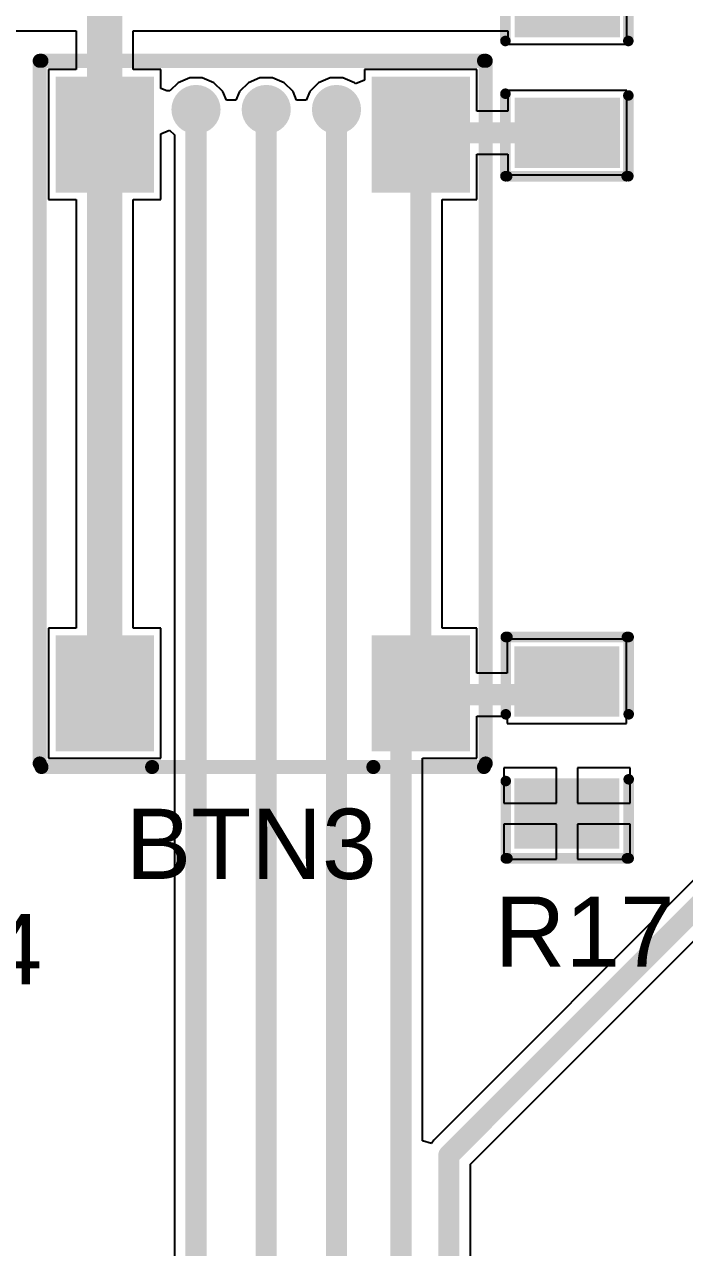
# Model space of a CAD drawing. Header units: millimetres. Extents: x 100 to 300, y 101 to 245.
# Drawn here: x 143.56 to 152.96, y 167 to 184.41 of the extents above; entities that cross this region are included whole.
import ezdxf

# ---------------------------------------------------------------- set-up
doc = ezdxf.new("R2010")
doc.units = ezdxf.units.MM
for name, color, linetype in [('BottomPaste', 16, 'Continuous'), ('BottomSolder', 6, 'Continuous'), ('TopLayer', 1, 'Continuous'), ('TopOverlay', 2, 'Continuous'), ('TopPaste', 8, 'Continuous'), ('TopSolder', 216, 'Continuous'), ('ViaHoleLayer', 16, 'Continuous')]:
    doc.layers.add(name, color=color, linetype=linetype)
doc.styles.add('Arial', font='', dxfattribs={"height": 0.2})
doc.styles.get('Arial').set_extended_font_data('Arial')

# ---------------------------------------------------------------- blocks, each defined once
blk = doc.blocks.new('CAP0805_8')
at = {"layer": 'TopLayer'}
for points in [[(-1.37900029, 0.70449948), (-0.47899955, 0.70449948), (-0.47899955, -0.69250052), (-1.37900029, -0.69250052)], [(0.48100107, 0.70449948), (1.38100181, 0.70449948), (1.38100181, -0.69250052), (0.48100107, -0.69250052)]]:
    blk.add_hatch(color=1, dxfattribs=at).paths.add_polyline_path(points)
at = {"layer": 'TopPaste'}
for points in [[(-1.37900029, 0.70449948), (-0.47899955, 0.70449948), (-0.47899955, -0.69250052), (-1.37900029, -0.69250052)], [(0.48100107, 0.70449948), (1.38100181, 0.70449948), (1.38100181, -0.69250052), (0.48100107, -0.69250052)]]:
    blk.add_hatch(color=8, dxfattribs=at).paths.add_polyline_path(points)
at = {"layer": 'TopSolder'}
for points in [[(-1.42900019, 0.7544993799999999), (-0.42899965, 0.7544993799999999), (-0.42899965, -0.7425004199999999), (-1.42900019, -0.7425004199999999)], [(0.4310011699999999, 0.7544993799999999), (1.43100171, 0.7544993799999999), (1.43100171, -0.7425004199999999), (0.4310011699999999, -0.7425004199999999)]]:
    blk.add_hatch(color=216, dxfattribs=at).paths.add_polyline_path(points)
at = {"layer": 'TopOverlay', "const_width": 0.1499997}
for points in [[(-0.37500052, 0.8750020599999999), (-1.55000198, 0.8750020599999999)], [(-1.54999944, -0.8499983), (-1.54999944, 0.8499983)], [(1.54999944, 0.87499952), (0.3999992, 0.87499952)], [(1.54999944, -0.85000338), (1.54999944, 0.8499983)], [(-0.37500052, -0.8750020599999999), (-1.55000198, -0.8750020599999999)], [(1.54999944, -0.8750045999999999), (0.37500052, -0.8750045999999999)]]:
    blk.add_lwpolyline(points, dxfattribs=at)
at = {"layer": 'TopOverlay', "const_width": 0.07499858}
for points in [[(-1.58750254, 0.8750020599999999, 1), (-1.51250142, 0.8750020599999999, 1)], [(-1.5875, 0.8499983, 1), (-1.51249888, 0.8499983, 1)], [(-0.41250108, 0.8750020599999999, 1), (-0.33749996, 0.8750020599999999, 1)], [(0.36249864, 0.87499952, 1), (0.43749976, 0.87499952, 1)], [(1.51249888, 0.87499952, 1), (1.5875, 0.87499952, 1)], [(1.51249888, 0.8499983, 1), (1.5875, 0.8499983, 1)], [(-1.58750254, -0.8750020599999999, 1), (-1.51250142, -0.8750020599999999, 1)], [(-1.5875, -0.8499983, 1), (-1.51249888, -0.8499983, 1)], [(-0.41250108, -0.8750020599999999, 1), (-0.33749996, -0.8750020599999999, 1)], [(0.33749996, -0.8750045999999999, 1), (0.41250108, -0.8750045999999999, 1)], [(1.51249888, -0.85000338, 1), (1.5875, -0.85000338, 1)], [(1.51249888, -0.8750045999999999, 1), (1.5875, -0.8750045999999999, 1)]]:
    blk.add_lwpolyline(points, format="xyb", close=True, dxfattribs=at)
blk = doc.blocks.new('RES0805_11')
at = {"layer": 'TopLayer'}
for points in [[(-1.38780139, 0.67829938), (-0.4878006499999999, 0.67829938), (-0.4878006499999999, -0.7187006199999999), (-1.38780139, -0.7187006199999999)], [(0.49219993, 0.67829938), (1.39220067, 0.67829938), (1.39220067, -0.7187006199999999), (0.49219993, -0.7187006199999999)]]:
    blk.add_hatch(color=1, dxfattribs=at).paths.add_polyline_path(points)
at = {"layer": 'TopPaste'}
for points in [[(-1.38780139, 0.67829938), (-0.4878006499999999, 0.67829938), (-0.4878006499999999, -0.7187006199999999), (-1.38780139, -0.7187006199999999)], [(0.49219993, 0.67829938), (1.39220067, 0.67829938), (1.39220067, -0.7187006199999999), (0.49219993, -0.7187006199999999)]]:
    blk.add_hatch(color=8, dxfattribs=at).paths.add_polyline_path(points)
at = {"layer": 'TopSolder'}
for points in [[(-1.43780129, 0.72829928), (-0.43780075, 0.72829928), (-0.43780075, -0.76870052), (-1.43780129, -0.76870052)], [(0.44220003, 0.72829928), (1.44220057, 0.72829928), (1.44220057, -0.76870052), (0.44220003, -0.76870052)]]:
    blk.add_hatch(color=216, dxfattribs=at).paths.add_polyline_path(points)
at = {"layer": 'TopOverlay', "const_width": 0.1499997}
for points in [[(-1.57500066, 0.8500008399999999), (-0.47500032, 0.8500008399999999)], [(-1.57500066, 0.8249996199999998), (-1.57500066, -0.87499952)], [(0.47500032, 0.8500008399999999), (1.57500066, 0.8500008399999999)], [(1.57500066, 0.8249996199999998), (1.57500066, -0.87499952)], [(-1.57500066, -0.90000074), (-0.4499991, -0.90000074)], [(0.47500032, -0.90000074), (1.57500066, -0.90000074)]]:
    blk.add_lwpolyline(points, dxfattribs=at)
at = {"layer": 'TopOverlay', "const_width": 0.07499858}
for points in [[(-1.61250122, 0.8500008399999999, 1), (-1.5375001, 0.8500008399999999, 1)], [(-1.61250122, 0.8249996199999998, 1), (-1.5375001, 0.8249996199999998, 1)], [(-0.5125008799999999, 0.8500008399999999, 1), (-0.43749976, 0.8500008399999999, 1)], [(0.43749976, 0.8500008399999999, 1), (0.5125008799999999, 0.8500008399999999, 1)], [(1.5375001, 0.8500008399999999, 1), (1.61250122, 0.8500008399999999, 1)], [(1.5375001, 0.8249996199999998, 1), (1.61250122, 0.8249996199999998, 1)], [(-1.61250122, -0.87499952, 1), (-1.5375001, -0.87499952, 1)], [(-1.61250122, -0.90000074, 1), (-1.5375001, -0.90000074, 1)], [(-0.4874996599999999, -0.90000074, 1), (-0.41249854, -0.90000074, 1)], [(0.43749976, -0.90000074, 1), (0.5125008799999999, -0.90000074, 1)], [(1.5375001, -0.87499952, 1), (1.61250122, -0.87499952, 1)], [(1.5375001, -0.90000074, 1), (1.61250122, -0.90000074, 1)]]:
    blk.add_lwpolyline(points, format="xyb", close=True, dxfattribs=at)
blk = doc.blocks.new('HSOP_8_B_63')
at = {"layer": 'BottomPaste'}
for points in [[(-2.12159977, 3.70019961), (-1.67160067, 3.70019961), (-1.67160067, 1.80020087), (-2.12159977, 1.80020087)], [(-0.85159977, 3.70019707), (-0.40160067, 3.70019707), (-0.40160067, 1.80019833), (-0.85159977, 1.80019833)], [(0.41840023, 3.70019961), (0.86839933, 3.70019961), (0.86839933, 1.80020087), (0.41840023, 1.80020087)], [(1.68839769, 3.70019961), (2.13839679, 3.70019961), (2.13839679, 1.80020087), (1.68839769, 1.80020087)], [(-1.5416022, 1.15019836), (1.55839668, 1.15019836), (1.55839668, -1.24980192), (-1.5416022, -1.24980192)], [(-2.12159977, -1.89979935), (-1.67160067, -1.89979935), (-1.67160067, -3.799798089999999), (-2.12159977, -3.799798089999999)], [(-0.85159977, -1.89979935), (-0.40160067, -1.89979935), (-0.40160067, -3.799798089999999), (-0.85159977, -3.799798089999999)], [(0.41839515, -1.89979935), (0.8683942499999999, -1.89979935), (0.8683942499999999, -3.799798089999999), (0.41839515, -3.799798089999999)], [(1.68840023, -1.89979935), (2.13839933, -1.89979935), (2.13839933, -3.799798089999999), (1.68840023, -3.799798089999999)]]:
    blk.add_hatch(color=16, dxfattribs=at).paths.add_polyline_path(points)
at = {"layer": 'BottomSolder'}
for points in [[(-2.17159967, 3.750199509999999), (-1.62160077, 3.750199509999999), (-1.62160077, 1.75020097), (-2.17159967, 1.75020097)], [(-0.90159967, 3.750196969999999), (-0.35160077, 3.750196969999999), (-0.35160077, 1.75019843), (-0.90159967, 1.75019843)], [(0.36840033, 3.750199509999999), (0.91839923, 3.750199509999999), (0.91839923, 1.75020097), (0.36840033, 1.75020097)], [(1.63839779, 3.750199509999999), (2.18839669, 3.750199509999999), (2.18839669, 1.75020097), (1.63839779, 1.75020097)], [(-1.5916021, 1.20019826), (1.60839658, 1.20019826), (1.60839658, -1.29980182), (-1.5916021, -1.29980182)], [(-2.17159967, -1.84979945), (-1.62160077, -1.84979945), (-1.62160077, -3.84979799), (-2.17159967, -3.84979799)], [(-0.90159967, -1.84979945), (-0.35160077, -1.84979945), (-0.35160077, -3.84979799), (-0.90159967, -3.84979799)], [(0.36839525, -1.84979945), (0.91839415, -1.84979945), (0.91839415, -3.84979799), (0.36839525, -3.84979799)], [(1.63840033, -1.84979945), (2.18839923, -1.84979945), (2.18839923, -3.84979799), (1.63840033, -3.84979799)]]:
    blk.add_hatch(color=6, dxfattribs=at).paths.add_polyline_path(points)
blk = doc.blocks.new('DTSM_61N_V_T_R_72')
at = {"layer": 'TopLayer'}
for points in [[(-0.77499972, 5.150003669999999), (0.77499972, 5.150003669999999), (0.77499972, 3.85000373), (-0.77499972, 3.85000373)], [(7.17499962, 5.15000113), (8.724999059999998, 5.15000113), (8.724999059999998, 3.85000119), (7.17499962, 3.85000119)], [(-0.77499972, 0.64999997), (0.77499972, 0.64999997), (0.77499972, -0.64999997), (-0.77499972, -0.64999997)], [(7.17499708, 0.64999997), (8.72499652, 0.64999997), (8.72499652, -0.64999997), (7.17499708, -0.64999997)]]:
    blk.add_hatch(color=1, dxfattribs=at).paths.add_polyline_path(points)
at = {"layer": 'TopPaste'}
for points in [[(-0.77499972, 5.150003669999999), (0.77499972, 5.150003669999999), (0.77499972, 3.85000373), (-0.77499972, 3.85000373)], [(7.17499962, 5.15000113), (8.724999059999998, 5.15000113), (8.724999059999998, 3.85000119), (7.17499962, 3.85000119)], [(-0.77499972, 0.64999997), (0.77499972, 0.64999997), (0.77499972, -0.64999997), (-0.77499972, -0.64999997)], [(7.17499708, 0.64999997), (8.72499652, 0.64999997), (8.72499652, -0.64999997), (7.17499708, -0.64999997)]]:
    blk.add_hatch(color=8, dxfattribs=at).paths.add_polyline_path(points)
at = {"layer": 'TopSolder'}
for points in [[(-0.8249996199999998, 5.20000357), (0.8249996199999998, 5.20000357), (0.8249996199999998, 3.80000383), (-0.8249996199999998, 3.80000383)], [(7.124999719999999, 5.20000103), (8.77499896, 5.20000103), (8.77499896, 3.80000129), (7.124999719999999, 3.80000129)], [(-0.8249996199999998, 0.69999987), (0.8249996199999998, 0.69999987), (0.8249996199999998, -0.69999987), (-0.8249996199999998, -0.69999987)], [(7.124997179999999, 0.69999987), (8.774996419999999, 0.69999987), (8.774996419999999, -0.69999987), (7.124997179999999, -0.69999987)]]:
    blk.add_hatch(color=216, dxfattribs=at).paths.add_polyline_path(points)
at = {"layer": 'TopOverlay', "const_width": 0.1999996}
for points in [[(-1.05000298, 5.39999174), (-1.05000298, 3.82499108)], [(-1.00000054, 5.425000579999999), (8.99999978, 5.425000579999999)], [(8.99999978, 5.39999936), (8.99999978, -0.90000074)], [(-1.05000298, 3.82499108), (-1.05000298, 0.6749923)], [(-1.05000298, 0.6749923), (-1.05000298, -0.9000083599999998)], [(8.99999978, -0.9249994199999999), (-1.00000054, -0.92500196)]]:
    blk.add_lwpolyline(points, dxfattribs=at)
at = {"layer": 'TopOverlay', "const_width": 0.0999998}
for points in [[(-1.10000288, 5.39999174, 1), (-1.00000308, 5.39999174, 1)], [(-1.05000044, 5.425000579999999, 1), (-0.95000064, 5.425000579999999, 1)], [(8.94999988, 5.425000579999999, 1), (9.049999679999999, 5.425000579999999, 1)], [(8.94999988, 5.39999936, 1), (9.049999679999999, 5.39999936, 1)], [(-1.10000288, 3.82499108, 1), (-1.00000308, 3.82499108, 1)], [(-1.10000288, 3.82499108, 1), (-1.00000308, 3.82499108, 1)], [(-1.10000288, 0.6749923, 1), (-1.00000308, 0.6749923, 1)], [(-1.10000288, 0.6749923, 1), (-1.00000308, 0.6749923, 1)], [(-1.10000288, -0.9000083599999998, 1), (-1.00000308, -0.9000083599999998, 1)], [(-1.05000044, -0.92500196, 1), (-0.95000064, -0.92500196, 1)], [(8.94999988, -0.90000074, 1), (9.049999679999999, -0.90000074, 1)], [(8.94999988, -0.9249994199999999, 1), (9.049999679999999, -0.9249994199999999, 1)]]:
    blk.add_lwpolyline(points, format="xyb", close=True, dxfattribs=at)

msp = doc.modelspace()

# ---------------------------------------------------------------- hatches: boundary and pattern name
at = {"layer": 'BottomSolder'}
h = msp.add_hatch(color=6, dxfattribs=at)
edge = h.paths.add_edge_path()
edge.add_arc((146.0000001, 183.19999936), 0.3499993, 0, 360)
h = msp.add_hatch(color=6, dxfattribs=at)
edge = h.paths.add_edge_path()
edge.add_arc((147.00000064, 183.19999936), 0.3499993, 0, 360)
h = msp.add_hatch(color=6, dxfattribs=at)
edge = h.paths.add_edge_path()
edge.add_arc((148.00000118, 183.19999936), 0.3499993, 0, 360)
at = {"layer": 'TopLayer'}
h = msp.add_hatch(color=1, dxfattribs=at)
edge = h.paths.add_edge_path()
edge.add_arc((146.0000001, 183.19999936), 0.2999994, 0, 360)
h = msp.add_hatch(color=1, dxfattribs=at)
edge = h.paths.add_edge_path()
edge.add_arc((147.00000064, 183.19999936), 0.2999994, 0, 360)
h = msp.add_hatch(color=1, dxfattribs=at)
edge = h.paths.add_edge_path()
edge.add_arc((148.00000118, 183.19999936), 0.2999994, 0, 360)
at = {"layer": 'TopSolder'}
h = msp.add_hatch(color=216, dxfattribs=at)
edge = h.paths.add_edge_path()
edge.add_arc((146.0000001, 183.19999936), 0.3499993, 0, 360)
h = msp.add_hatch(color=216, dxfattribs=at)
edge = h.paths.add_edge_path()
edge.add_arc((147.00000064, 183.19999936), 0.3499993, 0, 360)
h = msp.add_hatch(color=216, dxfattribs=at)
edge = h.paths.add_edge_path()
edge.add_arc((148.00000118, 183.19999936), 0.3499993, 0, 360)
at = {"layer": 'ViaHoleLayer'}
h = msp.add_hatch(color=16, dxfattribs=at)
edge = h.paths.add_edge_path()
edge.add_arc((146.0000001, 183.19999936), 0.1499997, 0, 360)
h = msp.add_hatch(color=16, dxfattribs=at)
edge = h.paths.add_edge_path()
edge.add_arc((147.00000064, 183.19999936), 0.1499997, 0, 360)
h = msp.add_hatch(color=16, dxfattribs=at)
edge = h.paths.add_edge_path()
edge.add_arc((148.00000118, 183.19999936), 0.1499997, 0, 360)

# ---------------------------------------------------------------- linework, layer by layer
at = {"layer": 'TopLayer'}
for p, q in [((152.1346335, 184.12900182), (152.1346335, 185.32899942)), ((143.28069896, 184.32116552), (144.2921676, 184.32116552)), ((144.2921676, 184.32116552), (144.2921676, 183.76789002)), ((145.1078378, 183.76789002), (145.1078378, 184.32116552)), ((145.1078378, 184.32116552), (150.4376341, 184.32116552)), ((150.4376341, 184.32116552), (150.4376341, 184.12900182)), ((150.4376341, 184.12900182), (152.1346335, 184.12900182)), ((144.2921676, 183.76789002), (143.9000043, 183.76789002)), ((143.9000043, 183.76789002), (143.9000043, 181.91789118)), ((145.5000011, 183.76789002), (145.1078378, 183.76789002)), ((145.5000011, 183.50066678), (145.5000011, 183.76789002)), ((145.9104905, 183.64999846), (145.74509586, 183.58148958)), ((146.0895097, 183.64999846), (145.9104905, 183.64999846)), ((146.25490434, 183.58148958), (146.0895097, 183.64999846)), ((146.91049104, 183.64999846), (146.7450964, 183.58148958)), ((147.08951024, 183.64999846), (146.91049104, 183.64999846)), ((147.25490488, 183.58148958), (147.08951024, 183.64999846)), ((147.91049158, 183.64999846), (147.74509694, 183.58148958)), ((148.08951078, 183.64999846), (147.91049158, 183.64999846)), ((148.25490542, 183.58148958), (148.08951078, 183.64999846)), ((150.00000226, 183.76788748), (148.40000546, 183.76788748)), ((148.40000546, 183.76788748), (148.40000546, 183.61599548)), ((150.00000226, 183.17487622), (150.00000226, 183.76788748)), ((145.58663796, 183.46721244), (145.5000011, 183.50066678)), ((145.6270011, 183.46339482), (145.58663796, 183.46721244)), ((145.74509586, 183.58148958), (145.6270011, 183.46339482)), ((146.38149032, 183.4549036), (146.25490434, 183.58148958)), ((146.7450964, 183.58148958), (146.61851042, 183.4549036)), ((147.38149086, 183.4549036), (147.25490488, 183.58148958)), ((147.74509694, 183.58148958), (147.61851096, 183.4549036)), ((148.27300546, 183.56338954), (148.25490542, 183.58148958)), ((148.40000546, 183.61599548), (148.27300546, 183.56338954)), ((152.1346335, 183.46899806), (150.4376341, 183.46899806)), ((150.4376341, 183.46899806), (150.4376341, 183.17487622)), ((152.1346335, 182.26900046), (152.1346335, 183.46899806)), ((146.43266878, 183.33135038), (146.38149032, 183.4549036)), ((146.56733196, 183.33135038), (146.43266878, 183.33135038)), ((146.61851042, 183.4549036), (146.56733196, 183.33135038)), ((147.43266932, 183.33135038), (147.38149086, 183.4549036)), ((147.5673325, 183.33135038), (147.43266932, 183.33135038)), ((147.61851096, 183.4549036), (147.5673325, 183.33135038)), ((150.4376341, 183.17487622), (150.00000226, 183.17487622)), ((145.5000011, 182.85578364), (145.62506308, 182.90401316)), ((145.5000011, 181.91789118), (145.5000011, 182.85578364)), ((145.62506308, 182.90401316), (145.69412314, 182.83937524)), ((145.69412314, 182.83937524), (145.69412314, 160.64305946)), ((150.00000226, 181.91788864), (150.00000226, 182.5631223)), ((150.00000226, 182.5631223), (150.4376341, 182.5631223)), ((150.4376341, 182.5631223), (150.4376341, 182.26900046)), ((150.4376341, 182.26900046), (152.1346335, 182.26900046)), ((143.9000043, 181.91789118), (144.2921676, 181.91789118)), ((144.2921676, 181.91789118), (144.2921676, 175.81789068)), ((145.1078378, 175.81789068), (145.1078378, 181.91789118)), ((145.1078378, 181.91789118), (145.5000011, 181.91789118)), ((149.50588082, 175.81789068), (149.50588082, 181.91788864)), ((149.50588082, 181.91788864), (150.00000226, 181.91788864)), ((144.2921676, 175.81789068), (143.90000176, 175.81789068)), ((143.90000176, 175.81789068), (143.90000176, 173.96789184)), ((145.49999856, 175.81789068), (145.1078378, 175.81789068)), ((145.49999856, 173.96789184), (145.49999856, 175.81789068)), ((150.00000226, 175.81789068), (149.50588082, 175.81789068)), ((150.00000226, 175.17773956), (150.00000226, 175.81789068)), ((152.12863402, 175.66009064), (150.43163462, 175.66009064)), ((150.43163462, 175.66009064), (150.43163462, 175.17773956)), ((152.12863402, 174.46009304), (152.12863402, 175.66009064)), ((150.43163462, 175.17773956), (150.00000226, 175.17773956)), ((150.00000226, 173.96789184), (150.00000226, 174.56598564)), ((150.00000226, 174.56598564), (150.43163462, 174.56598564)), ((150.43163462, 174.56598564), (150.43163462, 174.46009304)), ((150.43163462, 174.46009304), (152.12863402, 174.46009304)), ((143.90000176, 173.96789184), (145.49999856, 173.96789184)), ((149.22395098, 168.52375236), (149.22395098, 173.96789184)), ((149.22395098, 173.96789184), (150.00000226, 173.96789184)), ((151.13012954, 173.83008922), (150.38163472, 173.83008922)), ((150.38163472, 173.83008922), (150.38163472, 173.33008514)), ((151.13012954, 173.33008514), (151.13012954, 173.83008922)), ((152.17863392, 173.83008922), (151.43012894, 173.83008922)), ((151.43012894, 173.83008922), (151.43012894, 173.33008514)), ((152.17863392, 173.33008514), (152.17863392, 173.83008922)), ((150.38163472, 173.33008514), (151.13012954, 173.33008514)), ((151.43012894, 173.33008514), (152.17863392, 173.33008514)), ((151.13012954, 173.03008574), (150.38163472, 173.03008574)), ((150.38163472, 173.03008574), (150.38163472, 172.53009182)), ((151.13012954, 172.53009182), (151.13012954, 173.03008574)), ((152.17863392, 173.03008574), (151.43012894, 173.03008574)), ((151.43012894, 173.03008574), (151.43012894, 172.53009182)), ((152.17863392, 172.53009182), (152.17863392, 173.03008574)), ((150.38163472, 172.53009182), (151.13012954, 172.53009182)), ((151.43012894, 172.53009182), (152.17863392, 172.53009182)), ((153.29412318, 172.44466908), (149.3837119, 168.53426034)), ((149.90587748, 168.19127144), (153.81628114, 172.10167764)), ((149.35095098, 168.48523072), (149.22395098, 168.52375236)), ((149.3837119, 168.53426034), (149.35095098, 168.48523072)), ((149.90587748, 159.95170194), (149.90587748, 168.19127144))]:
    msp.add_line(p, q, dxfattribs=at)
for points, const_width in [([(144.7000027, 182.8428906), (144.7000027, 184.72900062)], 0.499999), ([(146.0000001, 160.47500036), (146.0000001, 183.19999936)], 0.2999994), ([(147.00000064, 160.22500086), (147.00000064, 183.19999936)], 0.2999994), ([(148.00000118, 183.19999936), (148.0319366, 183.23193478)], 0.2999994), ([(148.00000118, 159.97499882), (148.00000118, 183.19999936)], 0.2999994), ([(144.7000027, 174.8928938), (144.7000027, 182.8428906)], 0.499999), ([(149.20000386, 182.84288806), (149.22611506, 182.86899926)], 0.2999994), ([(149.20000386, 174.89999818), (149.20000386, 182.84288806)], 0.2999994), ([(149.22611506, 182.86899926), (151.2861338, 182.86899926)], 0.2999994), ([(144.70000016, 174.89289126), (144.7000027, 174.8928938)], 0.499999), ([(151.09190508, 174.8718626), (151.28013432, 175.06009184)], 0.2999994), ([(148.91807402, 174.61096142), (149.20000386, 174.89289126)], 0.2999994), ([(149.20000386, 174.89289126), (149.22103252, 174.8718626)], 0.2999994), ([(149.22103252, 174.8718626), (151.09190508, 174.8718626)], 0.2999994), ([(148.91807402, 159.7819258), (148.91807402, 174.61096142)], 0.2999994), ([(149.60000052, 168.31797172), (153.60000014, 172.31797134)], 0.2999994), ([(149.60000052, 159.82500166), (149.60000052, 168.31797172)], 0.2999994)]:
    msp.add_lwpolyline(points, dxfattribs=dict(at, const_width=const_width))
for points, const_width in [([(145.92500152, 183.19999936, 1), (146.07499868, 183.19999936, 1)], 0.1499997), ([(146.92500206, 183.19999936, 1), (147.07499922, 183.19999936, 1)], 0.1499997), ([(147.9250026, 183.19999936, 1), (148.07499976, 183.19999936, 1)], 0.1499997), ([(147.9250026, 183.19999936, 1), (148.07499976, 183.19999936, 1)], 0.1499997), ([(147.95693802, 183.23193478, 1), (148.10693518, 183.23193478, 1)], 0.1499997), ([(144.57500422, 182.8428906, 1), (144.82500118, 182.8428906, 1)], 0.2499995), ([(144.57500422, 182.8428906, 1), (144.82500118, 182.8428906, 1)], 0.2499995), ([(149.12500528, 182.84288806, 1), (149.27500244, 182.84288806, 1)], 0.1499997), ([(149.12500528, 182.84288806, 1), (149.27500244, 182.84288806, 1)], 0.1499997), ([(149.15111648, 182.86899926, 1), (149.30111364, 182.86899926, 1)], 0.1499997), ([(149.15111648, 182.86899926, 1), (149.30111364, 182.86899926, 1)], 0.1499997), ([(151.21113522, 182.86899926, 1), (151.36113238, 182.86899926, 1)], 0.1499997), ([(144.57500168, 174.89289126, 1), (144.82499864, 174.89289126, 1)], 0.2499995), ([(144.57500422, 174.8928938, 1), (144.82500118, 174.8928938, 1)], 0.2499995), ([(144.57500422, 174.8928938, 1), (144.82500118, 174.8928938, 1)], 0.2499995), ([(151.20513574, 175.06009184, 1), (151.3551329, 175.06009184, 1)], 0.1499997), ([(149.12500528, 174.89999818, 1), (149.27500244, 174.89999818, 1)], 0.1499997), ([(149.12500528, 174.89289126, 1), (149.27500244, 174.89289126, 1)], 0.1499997), ([(149.12500528, 174.89289126, 1), (149.27500244, 174.89289126, 1)], 0.1499997), ([(149.14603394, 174.8718626, 1), (149.2960311, 174.8718626, 1)], 0.1499997), ([(149.14603394, 174.8718626, 1), (149.2960311, 174.8718626, 1)], 0.1499997), ([(151.0169065, 174.8718626, 1), (151.16690366, 174.8718626, 1)], 0.1499997), ([(151.0169065, 174.8718626, 1), (151.16690366, 174.8718626, 1)], 0.1499997), ([(148.84307544, 174.61096142, 1), (148.9930726, 174.61096142, 1)], 0.1499997), ([(148.84307544, 174.61096142, 1), (148.9930726, 174.61096142, 1)], 0.1499997), ([(149.52500194, 168.31797172, 1), (149.6749991, 168.31797172, 1)], 0.1499997), ([(149.52500194, 168.31797172, 1), (149.6749991, 168.31797172, 1)], 0.1499997)]:
    msp.add_lwpolyline(points, format="xyb", close=True, dxfattribs=dict(at, const_width=const_width))

# ---------------------------------------------------------------- block references
for name, p, rotation in [('CAP0805_8', (151.28013432, 183.8000007), 270), ('DTSM_61N_V_T_R_72', (149.20000386, 174.89289126), 90), ('RES0805_11', (151.2599337, 174.11789154), 90), ('HSOP_8_B_63', (156.4147621, 164.074602), 135)]:
    msp.add_blockref(name, p, dxfattribs=dict(rotation=rotation))

# ---------------------------------------------------------------- texts
at = {"layer": 'TopOverlay', "style": 'Arial'}
for s, p in [('BTN3', (144.99999956, 172.25000094)), ('R17', (150.24999922, 171.0000009)), ('R14', (141.24999944, 170.74999886))]:
    msp.add_text(s, height=1.00000054, dxfattribs=at).set_placement(p)

doc.saveas('drawing.dxf')
